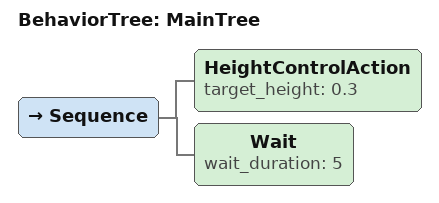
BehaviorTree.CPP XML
<root main_tree_to_execute="MainTree">

  <!-- 声明自定义节点 -->

  <!-- 简单的高度控制测试树 -->
  <BehaviorTree ID="MainTree">
    <Sequence>
      <!-- 只执行高度控制，不做其他事情 -->
      <HeightControlAction target_height="0.3"/>

      <!-- 达到目标高度后等待 -->
      <Wait wait_duration="5"/>
    </Sequence>
  </BehaviorTree>

</root>
